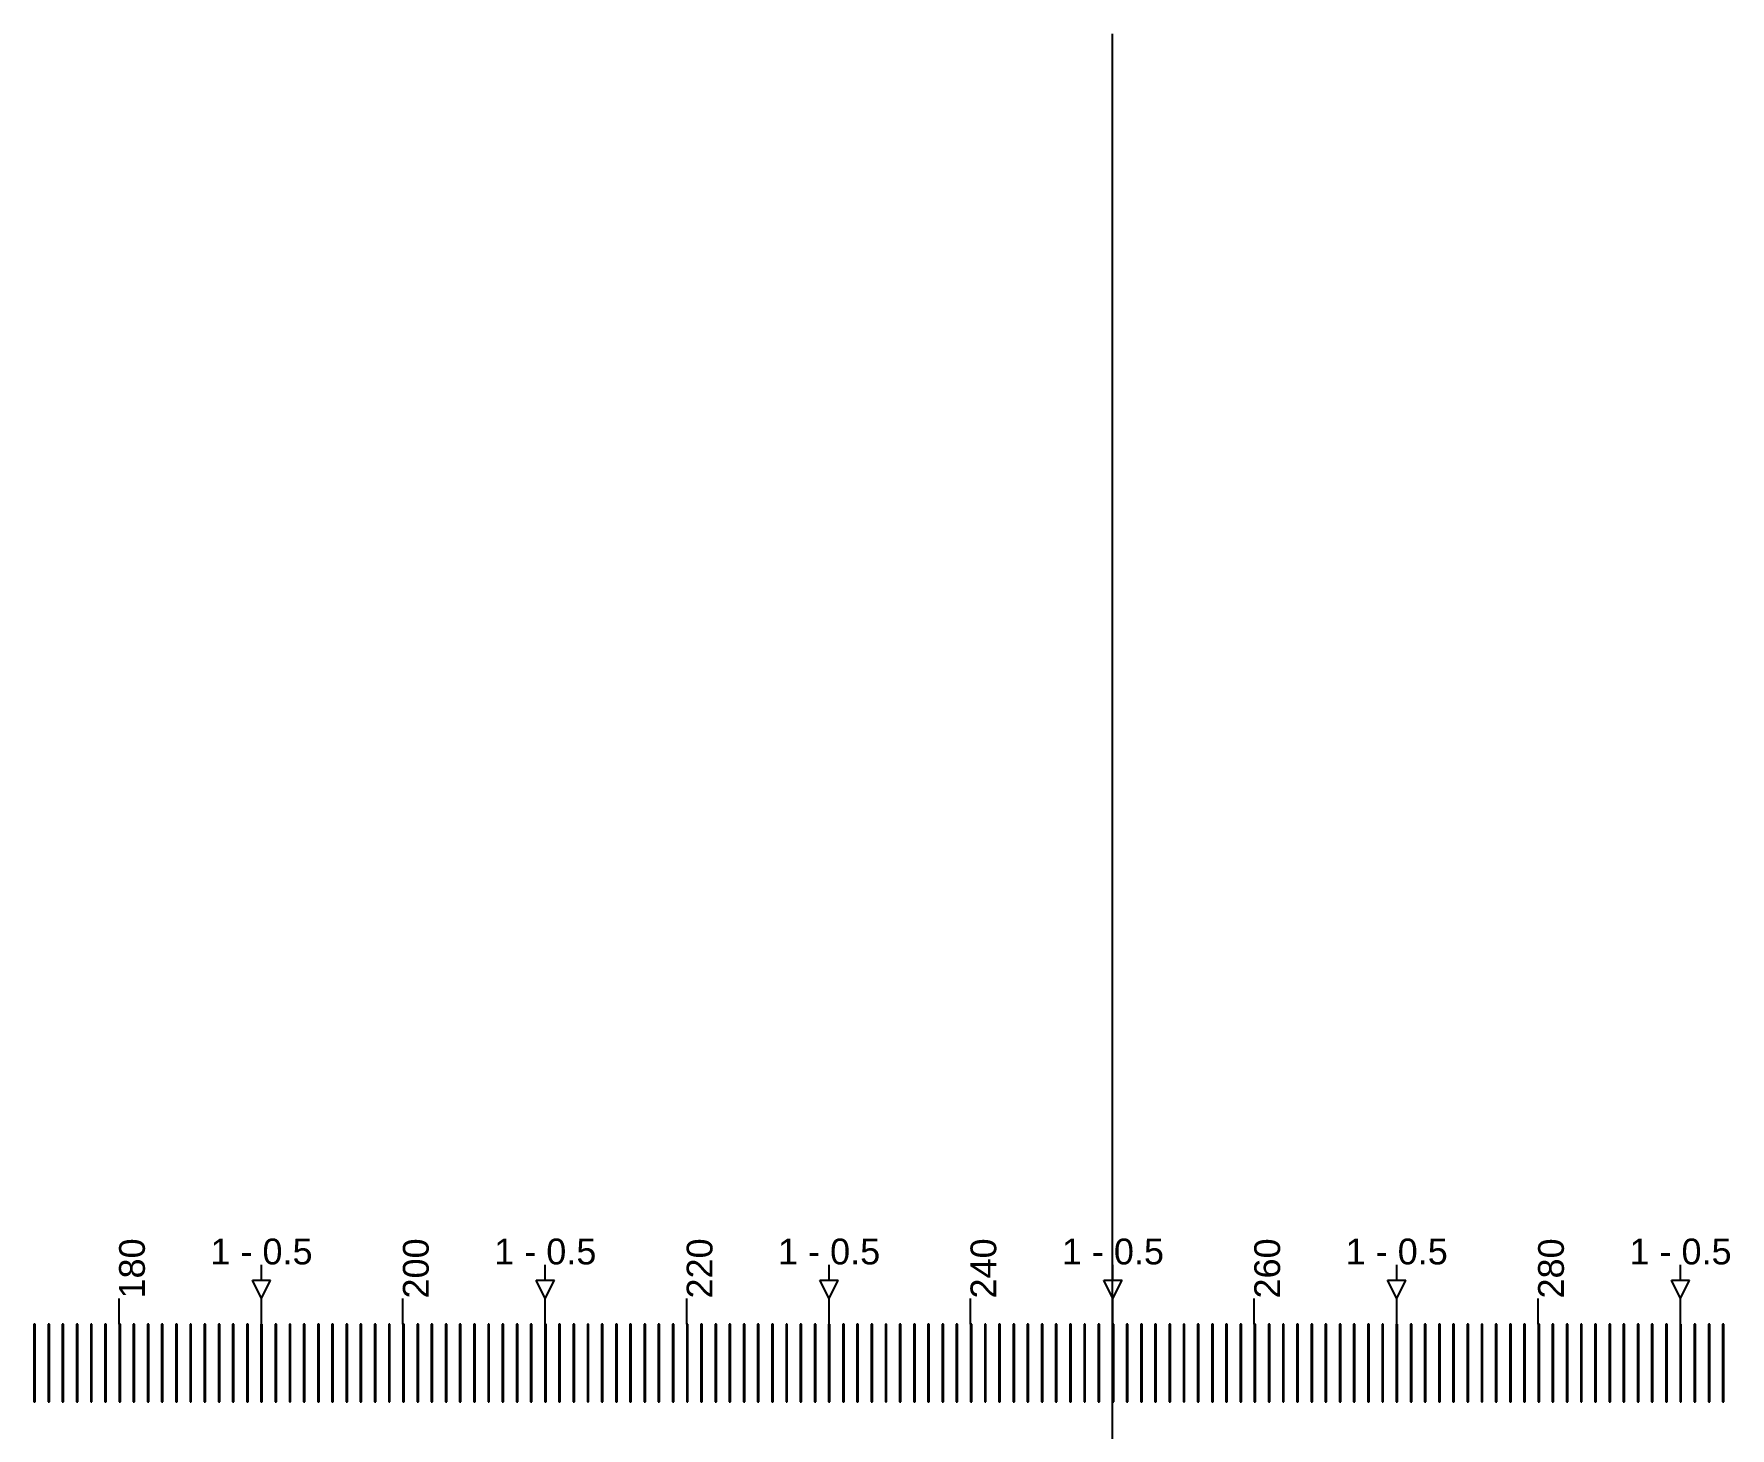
# Model space of a CAD drawing. Extents: x -119394 to 128420, y 74496 to 185496.
# Drawn here: x 41937 to 42595, y 157656 to 158196 of the extents above; entities that cross this region are included whole.
import ezdxf

# ---------------------------------------------------------------- set-up
doc = ezdxf.new("R2010")
doc.units = 13
doc.layers.add('CL - Label-1', color=120, linetype='Continuous')
doc.layers.add('CL - Label-2', color=132, linetype='Continuous')
doc.layers.add('CL - Sub-Micro', color=7, linetype='Continuous', true_color=0x47d1ff)
doc.styles.get("Standard").update_dxf_attribs({"font": 'arial.ttf'})

msp = doc.modelspace()

# ---------------------------------------------------------------- linework, layer by layer
for p, q in [((42355.29, 156195.86), (42355.29, 158195.86)), ((42025.49, 157712.94), (42025.49, 157718.94)), ((42135.49, 157712.94), (42135.49, 157718.94)), ((42245.49, 157712.94), (42245.49, 157718.94)), ((42355.49, 157712.94), (42355.49, 157718.94)), ((42465.49, 157712.94), (42465.49, 157718.94)), ((42575.49, 157712.94), (42575.49, 157718.94)), ((41970.29, 157695.86), (41970.29, 157705.86)), ((42025.49, 157695.86), (42025.49, 157705.86)), ((42080.29, 157695.86), (42080.29, 157705.86)), ((42135.49, 157695.86), (42135.49, 157705.86)), ((42190.29, 157695.86), (42190.29, 157705.86)), ((42245.49, 157695.86), (42245.49, 157705.86)), ((42300.29, 157695.86), (42300.29, 157705.86)), ((42355.49, 157695.86), (42355.49, 157705.86)), ((42410.29, 157695.86), (42410.29, 157705.86)), ((42465.49, 157695.86), (42465.49, 157705.86)), ((42520.29, 157695.86), (42520.29, 157705.86)), ((42575.49, 157695.86), (42575.49, 157705.86))]:
    msp.add_line(p, q)
at = {"layer": 'CL - Label-2'}
for p, q in [((42025.49, 157705.86), (42021.95, 157712.96)), ((42021.95, 157712.96), (42029.02, 157712.96)), ((42025.49, 157705.86), (42029.02, 157712.96)), ((42135.49, 157705.86), (42131.95, 157712.96)), ((42131.95, 157712.96), (42139.02, 157712.96)), ((42135.49, 157705.86), (42139.02, 157712.96)), ((42245.49, 157705.86), (42241.95, 157712.96)), ((42241.95, 157712.96), (42249.02, 157712.96)), ((42245.49, 157705.86), (42249.02, 157712.96)), ((42355.49, 157705.86), (42351.95, 157712.96)), ((42351.95, 157712.96), (42359.02, 157712.96)), ((42355.49, 157705.86), (42359.02, 157712.96)), ((42465.49, 157705.86), (42461.95, 157712.96)), ((42461.95, 157712.96), (42469.02, 157712.96)), ((42465.49, 157705.86), (42469.02, 157712.96)), ((42575.49, 157705.86), (42571.95, 157712.96)), ((42571.95, 157712.96), (42579.02, 157712.96)), ((42575.49, 157705.86), (42579.02, 157712.96))]:
    msp.add_line(p, q, dxfattribs=at)
at = {"layer": 'CL - Sub-Micro'}
for p, q in [((41937.29, 157695.86), (41937.29, 157665.86)), ((41937.79, 157695.86), (41937.29, 157695.86)), ((41937.79, 157665.86), (41937.79, 157695.86)), ((41942.79, 157695.86), (41942.79, 157665.86)), ((41943.29, 157695.86), (41942.79, 157695.86)), ((41943.29, 157665.86), (41943.29, 157695.86)), ((41948.29, 157695.86), (41948.29, 157665.86)), ((41948.79, 157695.86), (41948.29, 157695.86)), ((41948.79, 157665.86), (41948.79, 157695.86)), ((41953.79, 157695.86), (41953.79, 157665.86)), ((41954.29, 157695.86), (41953.79, 157695.86)), ((41954.29, 157665.86), (41954.29, 157695.86)), ((41959.29, 157695.86), (41959.29, 157665.86)), ((41959.79, 157695.86), (41959.29, 157695.86)), ((41959.79, 157665.86), (41959.79, 157695.86)), ((41964.79, 157695.86), (41964.79, 157665.86)), ((41965.29, 157695.86), (41964.79, 157695.86)), ((41965.29, 157665.86), (41965.29, 157695.86)), ((41970.29, 157695.86), (41970.29, 157665.86)), ((41970.79, 157695.86), (41970.29, 157695.86)), ((41970.79, 157665.86), (41970.79, 157695.86)), ((41975.79, 157695.86), (41975.79, 157665.86)), ((41976.29, 157695.86), (41975.79, 157695.86)), ((41976.29, 157665.86), (41976.29, 157695.86)), ((41981.29, 157695.86), (41981.29, 157665.86)), ((41981.79, 157695.86), (41981.29, 157695.86)), ((41981.79, 157665.86), (41981.79, 157695.86)), ((41986.79, 157695.86), (41986.79, 157665.86)), ((41987.29, 157695.86), (41986.79, 157695.86)), ((41987.29, 157665.86), (41987.29, 157695.86)), ((41992.29, 157695.86), (41992.29, 157665.86)), ((41992.79, 157695.86), (41992.29, 157695.86)), ((41992.79, 157665.86), (41992.79, 157695.86)), ((41997.79, 157695.86), (41997.79, 157665.86)), ((41998.29, 157695.86), (41997.79, 157695.86)), ((41998.29, 157665.86), (41998.29, 157695.86)), ((42003.29, 157695.86), (42003.29, 157665.86)), ((42003.79, 157695.86), (42003.29, 157695.86)), ((42003.79, 157665.86), (42003.79, 157695.86)), ((42008.79, 157695.86), (42008.79, 157665.86)), ((42009.29, 157695.86), (42008.79, 157695.86)), ((42009.29, 157665.86), (42009.29, 157695.86)), ((42014.29, 157695.86), (42014.29, 157665.86)), ((42014.79, 157695.86), (42014.29, 157695.86)), ((42014.79, 157665.86), (42014.79, 157695.86)), ((42019.79, 157695.86), (42019.79, 157665.86)), ((42020.29, 157695.86), (42019.79, 157695.86)), ((42020.29, 157665.86), (42020.29, 157695.86)), ((42025.29, 157695.86), (42025.29, 157665.86)), ((42025.79, 157695.86), (42025.29, 157695.86)), ((42025.79, 157665.86), (42025.79, 157695.86)), ((42030.79, 157695.86), (42030.79, 157665.86)), ((42031.29, 157695.86), (42030.79, 157695.86)), ((42031.29, 157665.86), (42031.29, 157695.86)), ((42036.29, 157695.86), (42036.29, 157665.86)), ((42036.79, 157695.86), (42036.29, 157695.86)), ((42036.79, 157665.86), (42036.79, 157695.86)), ((42041.79, 157695.86), (42041.79, 157665.86)), ((42042.29, 157695.86), (42041.79, 157695.86)), ((42042.29, 157665.86), (42042.29, 157695.86)), ((42047.29, 157695.86), (42047.29, 157665.86)), ((42047.79, 157695.86), (42047.29, 157695.86)), ((42047.79, 157665.86), (42047.79, 157695.86)), ((42052.79, 157695.86), (42052.79, 157665.86)), ((42053.29, 157695.86), (42052.79, 157695.86)), ((42053.29, 157665.86), (42053.29, 157695.86)), ((42058.29, 157695.86), (42058.29, 157665.86)), ((42058.79, 157695.86), (42058.29, 157695.86)), ((42058.79, 157665.86), (42058.79, 157695.86)), ((42063.79, 157695.86), (42063.79, 157665.86)), ((42064.29, 157695.86), (42063.79, 157695.86)), ((42064.29, 157665.86), (42064.29, 157695.86)), ((42069.29, 157695.86), (42069.29, 157665.86)), ((42069.79, 157695.86), (42069.29, 157695.86)), ((42069.79, 157665.86), (42069.79, 157695.86)), ((42074.79, 157695.86), (42074.79, 157665.86)), ((42075.29, 157695.86), (42074.79, 157695.86)), ((42075.29, 157665.86), (42075.29, 157695.86)), ((42080.29, 157695.86), (42080.29, 157665.86)), ((42080.79, 157695.86), (42080.29, 157695.86)), ((42080.79, 157665.86), (42080.79, 157695.86)), ((42085.79, 157695.86), (42085.79, 157665.86)), ((42086.29, 157695.86), (42085.79, 157695.86)), ((42086.29, 157665.86), (42086.29, 157695.86)), ((42091.29, 157695.86), (42091.29, 157665.86)), ((42091.79, 157695.86), (42091.29, 157695.86)), ((42091.79, 157665.86), (42091.79, 157695.86)), ((42096.79, 157695.86), (42096.79, 157665.86)), ((42097.29, 157695.86), (42096.79, 157695.86)), ((42097.29, 157665.86), (42097.29, 157695.86)), ((42102.29, 157695.86), (42102.29, 157665.86)), ((42102.79, 157695.86), (42102.29, 157695.86)), ((42102.79, 157665.86), (42102.79, 157695.86)), ((42107.79, 157695.86), (42107.79, 157665.86)), ((42108.29, 157695.86), (42107.79, 157695.86)), ((42108.29, 157665.86), (42108.29, 157695.86)), ((42113.29, 157695.86), (42113.29, 157665.86)), ((42113.79, 157695.86), (42113.29, 157695.86)), ((42113.79, 157665.86), (42113.79, 157695.86)), ((42118.79, 157695.86), (42118.79, 157665.86)), ((42119.29, 157695.86), (42118.79, 157695.86)), ((42119.29, 157665.86), (42119.29, 157695.86)), ((42124.29, 157695.86), (42124.29, 157665.86)), ((42124.79, 157695.86), (42124.29, 157695.86)), ((42124.79, 157665.86), (42124.79, 157695.86)), ((42129.79, 157695.86), (42129.79, 157665.86)), ((42130.29, 157695.86), (42129.79, 157695.86)), ((42130.29, 157665.86), (42130.29, 157695.86)), ((42135.29, 157695.86), (42135.29, 157665.86)), ((42135.79, 157695.86), (42135.29, 157695.86)), ((42135.79, 157665.86), (42135.79, 157695.86)), ((42140.79, 157695.86), (42140.79, 157665.86)), ((42141.29, 157695.86), (42140.79, 157695.86)), ((42141.29, 157665.86), (42141.29, 157695.86)), ((42146.29, 157695.86), (42146.29, 157665.86)), ((42146.79, 157695.86), (42146.29, 157695.86)), ((42146.79, 157665.86), (42146.79, 157695.86)), ((42151.79, 157695.86), (42151.79, 157665.86)), ((42152.29, 157695.86), (42151.79, 157695.86)), ((42152.29, 157665.86), (42152.29, 157695.86)), ((42157.29, 157695.86), (42157.29, 157665.86)), ((42157.79, 157695.86), (42157.29, 157695.86)), ((42157.79, 157665.86), (42157.79, 157695.86)), ((42162.79, 157695.86), (42162.79, 157665.86)), ((42163.29, 157695.86), (42162.79, 157695.86)), ((42163.29, 157665.86), (42163.29, 157695.86)), ((42168.29, 157695.86), (42168.29, 157665.86)), ((42168.79, 157695.86), (42168.29, 157695.86)), ((42168.79, 157665.86), (42168.79, 157695.86)), ((42173.79, 157695.86), (42173.79, 157665.86)), ((42174.29, 157695.86), (42173.79, 157695.86)), ((42174.29, 157665.86), (42174.29, 157695.86)), ((42179.29, 157695.86), (42179.29, 157665.86)), ((42179.79, 157695.86), (42179.29, 157695.86)), ((42179.79, 157665.86), (42179.79, 157695.86)), ((42184.79, 157695.86), (42184.79, 157665.86)), ((42185.29, 157695.86), (42184.79, 157695.86)), ((42185.29, 157665.86), (42185.29, 157695.86)), ((42190.29, 157695.86), (42190.29, 157665.86)), ((42190.79, 157695.86), (42190.29, 157695.86)), ((42190.79, 157665.86), (42190.79, 157695.86)), ((42195.79, 157695.86), (42195.79, 157665.86)), ((42196.29, 157695.86), (42195.79, 157695.86)), ((42196.29, 157665.86), (42196.29, 157695.86)), ((42201.29, 157695.86), (42201.29, 157665.86)), ((42201.79, 157695.86), (42201.29, 157695.86)), ((42201.79, 157665.86), (42201.79, 157695.86)), ((42206.79, 157695.86), (42206.79, 157665.86)), ((42207.29, 157695.86), (42206.79, 157695.86)), ((42207.29, 157665.86), (42207.29, 157695.86)), ((42212.29, 157695.86), (42212.29, 157665.86)), ((42212.79, 157695.86), (42212.29, 157695.86)), ((42212.79, 157665.86), (42212.79, 157695.86)), ((42217.79, 157695.86), (42217.79, 157665.86)), ((42218.29, 157695.86), (42217.79, 157695.86)), ((42218.29, 157665.86), (42218.29, 157695.86)), ((42223.29, 157695.86), (42223.29, 157665.86)), ((42223.79, 157695.86), (42223.29, 157695.86)), ((42223.79, 157665.86), (42223.79, 157695.86)), ((42228.79, 157695.86), (42228.79, 157665.86)), ((42229.29, 157695.86), (42228.79, 157695.86)), ((42229.29, 157665.86), (42229.29, 157695.86)), ((42234.29, 157695.86), (42234.29, 157665.86)), ((42234.79, 157695.86), (42234.29, 157695.86)), ((42234.79, 157665.86), (42234.79, 157695.86)), ((42239.79, 157695.86), (42239.79, 157665.86)), ((42240.29, 157695.86), (42239.79, 157695.86)), ((42240.29, 157665.86), (42240.29, 157695.86)), ((42245.29, 157695.86), (42245.29, 157665.86)), ((42245.79, 157695.86), (42245.29, 157695.86)), ((42245.79, 157665.86), (42245.79, 157695.86)), ((42250.79, 157695.86), (42250.79, 157665.86)), ((42251.29, 157695.86), (42250.79, 157695.86)), ((42251.29, 157665.86), (42251.29, 157695.86)), ((42256.29, 157695.86), (42256.29, 157665.86)), ((42256.79, 157695.86), (42256.29, 157695.86)), ((42256.79, 157665.86), (42256.79, 157695.86)), ((42261.79, 157695.86), (42261.79, 157665.86)), ((42262.29, 157695.86), (42261.79, 157695.86)), ((42262.29, 157665.86), (42262.29, 157695.86)), ((42267.29, 157695.86), (42267.29, 157665.86)), ((42267.79, 157695.86), (42267.29, 157695.86)), ((42267.79, 157665.86), (42267.79, 157695.86)), ((42272.79, 157695.86), (42272.79, 157665.86)), ((42273.29, 157695.86), (42272.79, 157695.86)), ((42273.29, 157665.86), (42273.29, 157695.86)), ((42278.29, 157695.86), (42278.29, 157665.86)), ((42278.79, 157695.86), (42278.29, 157695.86)), ((42278.79, 157665.86), (42278.79, 157695.86)), ((42283.79, 157695.86), (42283.79, 157665.86)), ((42284.29, 157695.86), (42283.79, 157695.86)), ((42284.29, 157665.86), (42284.29, 157695.86)), ((42289.29, 157695.86), (42289.29, 157665.86)), ((42289.79, 157695.86), (42289.29, 157695.86)), ((42289.79, 157665.86), (42289.79, 157695.86)), ((42294.79, 157695.86), (42294.79, 157665.86)), ((42295.29, 157695.86), (42294.79, 157695.86)), ((42295.29, 157665.86), (42295.29, 157695.86)), ((42300.29, 157695.86), (42300.29, 157665.86)), ((42300.79, 157695.86), (42300.29, 157695.86)), ((42300.79, 157665.86), (42300.79, 157695.86)), ((42305.79, 157695.86), (42305.79, 157665.86)), ((42306.29, 157695.86), (42305.79, 157695.86)), ((42306.29, 157665.86), (42306.29, 157695.86)), ((42311.29, 157695.86), (42311.29, 157665.86)), ((42311.79, 157695.86), (42311.29, 157695.86)), ((42311.79, 157665.86), (42311.79, 157695.86)), ((42316.79, 157695.86), (42316.79, 157665.86)), ((42317.29, 157695.86), (42316.79, 157695.86)), ((42317.29, 157665.86), (42317.29, 157695.86)), ((42322.29, 157695.86), (42322.29, 157665.86)), ((42322.79, 157695.86), (42322.29, 157695.86)), ((42322.79, 157665.86), (42322.79, 157695.86)), ((42327.79, 157695.86), (42327.79, 157665.86)), ((42328.29, 157695.86), (42327.79, 157695.86)), ((42328.29, 157665.86), (42328.29, 157695.86)), ((42333.29, 157695.86), (42333.29, 157665.86)), ((42333.79, 157695.86), (42333.29, 157695.86)), ((42333.79, 157665.86), (42333.79, 157695.86)), ((42338.79, 157695.86), (42338.79, 157665.86)), ((42339.29, 157695.86), (42338.79, 157695.86)), ((42339.29, 157665.86), (42339.29, 157695.86)), ((42344.29, 157695.86), (42344.29, 157665.86)), ((42344.79, 157695.86), (42344.29, 157695.86)), ((42344.79, 157665.86), (42344.79, 157695.86)), ((42349.79, 157695.86), (42349.79, 157665.86)), ((42350.29, 157695.86), (42349.79, 157695.86)), ((42350.29, 157665.86), (42350.29, 157695.86)), ((42355.29, 157695.86), (42355.29, 157665.86)), ((42355.79, 157695.86), (42355.29, 157695.86)), ((42355.79, 157665.86), (42355.79, 157695.86)), ((42360.79, 157695.86), (42360.79, 157665.86)), ((42361.29, 157695.86), (42360.79, 157695.86)), ((42361.29, 157665.86), (42361.29, 157695.86)), ((42366.29, 157695.86), (42366.29, 157665.86)), ((42366.79, 157695.86), (42366.29, 157695.86)), ((42366.79, 157665.86), (42366.79, 157695.86)), ((42371.79, 157695.86), (42371.79, 157665.86)), ((42372.29, 157695.86), (42371.79, 157695.86)), ((42372.29, 157665.86), (42372.29, 157695.86)), ((42377.29, 157695.86), (42377.29, 157665.86)), ((42377.79, 157695.86), (42377.29, 157695.86)), ((42377.79, 157665.86), (42377.79, 157695.86)), ((42382.79, 157695.86), (42382.79, 157665.86)), ((42383.29, 157695.86), (42382.79, 157695.86)), ((42383.29, 157665.86), (42383.29, 157695.86)), ((42388.29, 157695.86), (42388.29, 157665.86)), ((42388.79, 157695.86), (42388.29, 157695.86)), ((42388.79, 157665.86), (42388.79, 157695.86)), ((42393.79, 157695.86), (42393.79, 157665.86)), ((42394.29, 157695.86), (42393.79, 157695.86)), ((42394.29, 157665.86), (42394.29, 157695.86)), ((42399.29, 157695.86), (42399.29, 157665.86)), ((42399.79, 157695.86), (42399.29, 157695.86)), ((42399.79, 157665.86), (42399.79, 157695.86)), ((42404.79, 157695.86), (42404.79, 157665.86)), ((42405.29, 157695.86), (42404.79, 157695.86)), ((42405.29, 157665.86), (42405.29, 157695.86)), ((42410.29, 157695.86), (42410.29, 157665.86)), ((42410.79, 157695.86), (42410.29, 157695.86)), ((42410.79, 157665.86), (42410.79, 157695.86)), ((42415.79, 157695.86), (42415.79, 157665.86)), ((42416.29, 157695.86), (42415.79, 157695.86)), ((42416.29, 157665.86), (42416.29, 157695.86)), ((42421.29, 157695.86), (42421.29, 157665.86)), ((42421.79, 157695.86), (42421.29, 157695.86)), ((42421.79, 157665.86), (42421.79, 157695.86)), ((42426.79, 157695.86), (42426.79, 157665.86)), ((42427.29, 157695.86), (42426.79, 157695.86)), ((42427.29, 157665.86), (42427.29, 157695.86)), ((42432.29, 157695.86), (42432.29, 157665.86)), ((42432.79, 157695.86), (42432.29, 157695.86)), ((42432.79, 157665.86), (42432.79, 157695.86)), ((42437.79, 157695.86), (42437.79, 157665.86)), ((42438.29, 157695.86), (42437.79, 157695.86)), ((42438.29, 157665.86), (42438.29, 157695.86)), ((42443.29, 157695.86), (42443.29, 157665.86)), ((42443.79, 157695.86), (42443.29, 157695.86)), ((42443.79, 157665.86), (42443.79, 157695.86)), ((42448.79, 157695.86), (42448.79, 157665.86)), ((42449.29, 157695.86), (42448.79, 157695.86)), ((42449.29, 157665.86), (42449.29, 157695.86)), ((42454.29, 157695.86), (42454.29, 157665.86)), ((42454.79, 157695.86), (42454.29, 157695.86)), ((42454.79, 157665.86), (42454.79, 157695.86)), ((42459.79, 157695.86), (42459.79, 157665.86)), ((42460.29, 157695.86), (42459.79, 157695.86)), ((42460.29, 157665.86), (42460.29, 157695.86)), ((42465.29, 157695.86), (42465.29, 157665.86)), ((42465.79, 157695.86), (42465.29, 157695.86)), ((42465.79, 157665.86), (42465.79, 157695.86)), ((42470.79, 157695.86), (42470.79, 157665.86)), ((42471.29, 157695.86), (42470.79, 157695.86)), ((42471.29, 157665.86), (42471.29, 157695.86)), ((42476.29, 157695.86), (42476.29, 157665.86)), ((42476.79, 157695.86), (42476.29, 157695.86)), ((42476.79, 157665.86), (42476.79, 157695.86)), ((42481.79, 157695.86), (42481.79, 157665.86)), ((42482.29, 157695.86), (42481.79, 157695.86)), ((42482.29, 157665.86), (42482.29, 157695.86)), ((42487.29, 157695.86), (42487.29, 157665.86)), ((42487.79, 157695.86), (42487.29, 157695.86)), ((42487.79, 157665.86), (42487.79, 157695.86)), ((42492.79, 157695.86), (42492.79, 157665.86)), ((42493.29, 157695.86), (42492.79, 157695.86)), ((42493.29, 157665.86), (42493.29, 157695.86)), ((42498.29, 157695.86), (42498.29, 157665.86)), ((42498.79, 157695.86), (42498.29, 157695.86)), ((42498.79, 157665.86), (42498.79, 157695.86)), ((42503.79, 157695.86), (42503.79, 157665.86)), ((42504.29, 157695.86), (42503.79, 157695.86)), ((42504.29, 157665.86), (42504.29, 157695.86)), ((42509.29, 157695.86), (42509.29, 157665.86)), ((42509.79, 157695.86), (42509.29, 157695.86)), ((42509.79, 157665.86), (42509.79, 157695.86)), ((42514.79, 157695.86), (42514.79, 157665.86)), ((42515.29, 157695.86), (42514.79, 157695.86)), ((42515.29, 157665.86), (42515.29, 157695.86)), ((42520.29, 157695.86), (42520.29, 157665.86)), ((42520.79, 157695.86), (42520.29, 157695.86)), ((42520.79, 157665.86), (42520.79, 157695.86)), ((42525.79, 157695.86), (42525.79, 157665.86)), ((42526.29, 157695.86), (42525.79, 157695.86)), ((42526.29, 157665.86), (42526.29, 157695.86)), ((42531.29, 157695.86), (42531.29, 157665.86)), ((42531.79, 157695.86), (42531.29, 157695.86)), ((42531.79, 157665.86), (42531.79, 157695.86)), ((42536.79, 157695.86), (42536.79, 157665.86)), ((42537.29, 157695.86), (42536.79, 157695.86)), ((42537.29, 157665.86), (42537.29, 157695.86)), ((42542.29, 157695.86), (42542.29, 157665.86)), ((42542.79, 157695.86), (42542.29, 157695.86)), ((42542.79, 157665.86), (42542.79, 157695.86)), ((42547.79, 157695.86), (42547.79, 157665.86)), ((42548.29, 157695.86), (42547.79, 157695.86)), ((42548.29, 157665.86), (42548.29, 157695.86)), ((42553.29, 157695.86), (42553.29, 157665.86)), ((42553.79, 157695.86), (42553.29, 157695.86)), ((42553.79, 157665.86), (42553.79, 157695.86)), ((42558.79, 157695.86), (42558.79, 157665.86)), ((42559.29, 157695.86), (42558.79, 157695.86)), ((42559.29, 157665.86), (42559.29, 157695.86)), ((42564.29, 157695.86), (42564.29, 157665.86)), ((42564.79, 157695.86), (42564.29, 157695.86)), ((42564.79, 157665.86), (42564.79, 157695.86)), ((42569.79, 157695.86), (42569.79, 157665.86)), ((42570.29, 157695.86), (42569.79, 157695.86)), ((42570.29, 157665.86), (42570.29, 157695.86)), ((42575.29, 157695.86), (42575.29, 157665.86)), ((42575.79, 157695.86), (42575.29, 157695.86)), ((42575.79, 157665.86), (42575.79, 157695.86)), ((42580.79, 157695.86), (42580.79, 157665.86)), ((42581.29, 157695.86), (42580.79, 157695.86)), ((42581.29, 157665.86), (42581.29, 157695.86)), ((42586.29, 157695.86), (42586.29, 157665.86)), ((42586.79, 157695.86), (42586.29, 157695.86)), ((42586.79, 157665.86), (42586.79, 157695.86)), ((42591.79, 157695.86), (42591.79, 157665.86)), ((42592.29, 157695.86), (42591.79, 157695.86)), ((42592.29, 157665.86), (42592.29, 157695.86)), ((41937.29, 157665.86), (41937.79, 157665.86)), ((41942.79, 157665.86), (41943.29, 157665.86)), ((41948.29, 157665.86), (41948.79, 157665.86)), ((41953.79, 157665.86), (41954.29, 157665.86)), ((41959.29, 157665.86), (41959.79, 157665.86)), ((41964.79, 157665.86), (41965.29, 157665.86)), ((41970.29, 157665.86), (41970.79, 157665.86)), ((41975.79, 157665.86), (41976.29, 157665.86)), ((41981.29, 157665.86), (41981.79, 157665.86)), ((41986.79, 157665.86), (41987.29, 157665.86)), ((41992.29, 157665.86), (41992.79, 157665.86)), ((41997.79, 157665.86), (41998.29, 157665.86)), ((42003.29, 157665.86), (42003.79, 157665.86)), ((42008.79, 157665.86), (42009.29, 157665.86)), ((42014.29, 157665.86), (42014.79, 157665.86)), ((42019.79, 157665.86), (42020.29, 157665.86)), ((42025.29, 157665.86), (42025.79, 157665.86)), ((42030.79, 157665.86), (42031.29, 157665.86)), ((42036.29, 157665.86), (42036.79, 157665.86)), ((42041.79, 157665.86), (42042.29, 157665.86)), ((42047.29, 157665.86), (42047.79, 157665.86)), ((42052.79, 157665.86), (42053.29, 157665.86)), ((42058.29, 157665.86), (42058.79, 157665.86)), ((42063.79, 157665.86), (42064.29, 157665.86)), ((42069.29, 157665.86), (42069.79, 157665.86)), ((42074.79, 157665.86), (42075.29, 157665.86)), ((42080.29, 157665.86), (42080.79, 157665.86)), ((42085.79, 157665.86), (42086.29, 157665.86)), ((42091.29, 157665.86), (42091.79, 157665.86)), ((42096.79, 157665.86), (42097.29, 157665.86)), ((42102.29, 157665.86), (42102.79, 157665.86)), ((42107.79, 157665.86), (42108.29, 157665.86)), ((42113.29, 157665.86), (42113.79, 157665.86)), ((42118.79, 157665.86), (42119.29, 157665.86)), ((42124.29, 157665.86), (42124.79, 157665.86)), ((42129.79, 157665.86), (42130.29, 157665.86)), ((42135.29, 157665.86), (42135.79, 157665.86)), ((42140.79, 157665.86), (42141.29, 157665.86)), ((42146.29, 157665.86), (42146.79, 157665.86)), ((42151.79, 157665.86), (42152.29, 157665.86)), ((42157.29, 157665.86), (42157.79, 157665.86)), ((42162.79, 157665.86), (42163.29, 157665.86)), ((42168.29, 157665.86), (42168.79, 157665.86)), ((42173.79, 157665.86), (42174.29, 157665.86)), ((42179.29, 157665.86), (42179.79, 157665.86)), ((42184.79, 157665.86), (42185.29, 157665.86)), ((42190.29, 157665.86), (42190.79, 157665.86)), ((42195.79, 157665.86), (42196.29, 157665.86)), ((42201.29, 157665.86), (42201.79, 157665.86)), ((42206.79, 157665.86), (42207.29, 157665.86)), ((42212.29, 157665.86), (42212.79, 157665.86)), ((42217.79, 157665.86), (42218.29, 157665.86)), ((42223.29, 157665.86), (42223.79, 157665.86)), ((42228.79, 157665.86), (42229.29, 157665.86)), ((42234.29, 157665.86), (42234.79, 157665.86)), ((42239.79, 157665.86), (42240.29, 157665.86)), ((42245.29, 157665.86), (42245.79, 157665.86)), ((42250.79, 157665.86), (42251.29, 157665.86)), ((42256.29, 157665.86), (42256.79, 157665.86)), ((42261.79, 157665.86), (42262.29, 157665.86)), ((42267.29, 157665.86), (42267.79, 157665.86)), ((42272.79, 157665.86), (42273.29, 157665.86)), ((42278.29, 157665.86), (42278.79, 157665.86)), ((42283.79, 157665.86), (42284.29, 157665.86)), ((42289.29, 157665.86), (42289.79, 157665.86)), ((42294.79, 157665.86), (42295.29, 157665.86)), ((42300.29, 157665.86), (42300.79, 157665.86)), ((42305.79, 157665.86), (42306.29, 157665.86)), ((42311.29, 157665.86), (42311.79, 157665.86)), ((42316.79, 157665.86), (42317.29, 157665.86)), ((42322.29, 157665.86), (42322.79, 157665.86)), ((42327.79, 157665.86), (42328.29, 157665.86)), ((42333.29, 157665.86), (42333.79, 157665.86)), ((42338.79, 157665.86), (42339.29, 157665.86)), ((42344.29, 157665.86), (42344.79, 157665.86)), ((42349.79, 157665.86), (42350.29, 157665.86)), ((42355.29, 157665.86), (42355.79, 157665.86)), ((42360.79, 157665.86), (42361.29, 157665.86)), ((42366.29, 157665.86), (42366.79, 157665.86)), ((42371.79, 157665.86), (42372.29, 157665.86)), ((42377.29, 157665.86), (42377.79, 157665.86)), ((42382.79, 157665.86), (42383.29, 157665.86)), ((42388.29, 157665.86), (42388.79, 157665.86)), ((42393.79, 157665.86), (42394.29, 157665.86)), ((42399.29, 157665.86), (42399.79, 157665.86)), ((42404.79, 157665.86), (42405.29, 157665.86)), ((42410.29, 157665.86), (42410.79, 157665.86)), ((42415.79, 157665.86), (42416.29, 157665.86)), ((42421.29, 157665.86), (42421.79, 157665.86)), ((42426.79, 157665.86), (42427.29, 157665.86)), ((42432.29, 157665.86), (42432.79, 157665.86)), ((42437.79, 157665.86), (42438.29, 157665.86)), ((42443.29, 157665.86), (42443.79, 157665.86)), ((42448.79, 157665.86), (42449.29, 157665.86)), ((42454.29, 157665.86), (42454.79, 157665.86)), ((42459.79, 157665.86), (42460.29, 157665.86)), ((42465.29, 157665.86), (42465.79, 157665.86)), ((42470.79, 157665.86), (42471.29, 157665.86)), ((42476.29, 157665.86), (42476.79, 157665.86)), ((42481.79, 157665.86), (42482.29, 157665.86)), ((42487.29, 157665.86), (42487.79, 157665.86)), ((42492.79, 157665.86), (42493.29, 157665.86)), ((42498.29, 157665.86), (42498.79, 157665.86)), ((42503.79, 157665.86), (42504.29, 157665.86)), ((42509.29, 157665.86), (42509.79, 157665.86)), ((42514.79, 157665.86), (42515.29, 157665.86)), ((42520.29, 157665.86), (42520.79, 157665.86)), ((42525.79, 157665.86), (42526.29, 157665.86)), ((42531.29, 157665.86), (42531.79, 157665.86)), ((42536.79, 157665.86), (42537.29, 157665.86)), ((42542.29, 157665.86), (42542.79, 157665.86)), ((42547.79, 157665.86), (42548.29, 157665.86)), ((42553.29, 157665.86), (42553.79, 157665.86)), ((42558.79, 157665.86), (42559.29, 157665.86)), ((42564.29, 157665.86), (42564.79, 157665.86)), ((42569.79, 157665.86), (42570.29, 157665.86)), ((42575.29, 157665.86), (42575.79, 157665.86)), ((42580.79, 157665.86), (42581.29, 157665.86)), ((42586.29, 157665.86), (42586.79, 157665.86)), ((42591.79, 157665.86), (42592.29, 157665.86))]:
    msp.add_line(p, q, dxfattribs=at)

# ---------------------------------------------------------------- texts
at = {"layer": 'CL - Label-1', "char_height": 10, "attachment_point": 1, "rotation": 90}
for s, insert in [('180', (41970.29, 157705.86)), ('200', (42080.29, 157705.86)), ('220', (42190.29, 157705.86)), ('240', (42300.29, 157705.86)), ('260', (42410.29, 157705.86)), ('280', (42520.29, 157705.86))]:
    msp.add_mtext_dynamic_manual_height_columns(s, width=21.565, gutter_width=12.5, heights=[8.55], dxfattribs=dict(at, insert=insert))
at = {"layer": 'CL - Label-2', "char_height": 10, "attachment_point": 8}
for insert in [(42025.49, 157718.94), (42135.49, 157718.94), (42245.49, 157718.94), (42355.49, 157718.94), (42465.49, 157718.94), (42575.49, 157718.94)]:
    msp.add_mtext_dynamic_manual_height_columns('1 - 0.5', width=52.3045, gutter_width=12.5, heights=[18.11], dxfattribs=dict(at, insert=insert))

doc.saveas('drawing.dxf')
